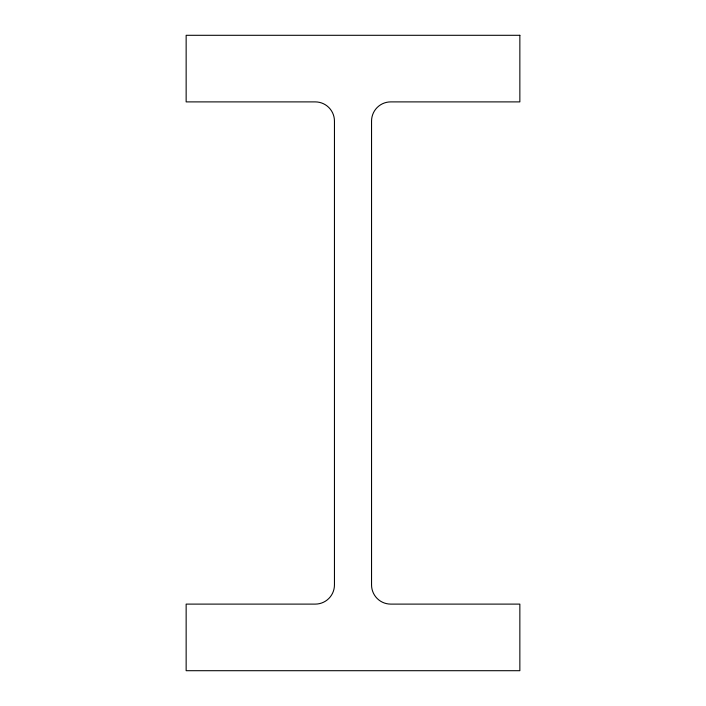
<?xml version="1.0" encoding="UTF-8"?>
<svg xmlns="http://www.w3.org/2000/svg" width="706" height="706" viewBox="0 0 706 706"><rect width="100%" height="100%" fill="white"/><g stroke="black" fill="none" stroke-linecap="round" stroke-linejoin="round"><path stroke-width="1.06" d="M519.854 35.3L186.146 35.3L186.146 101.893L315.255 101.893A19.186 19.186 0 0 1 334.45 121.079L334.45 584.921A19.186 19.186 0 0 1 315.255 604.107L186.146 604.107L186.146 670.7L519.854 670.7L519.854 604.107L390.745 604.107A19.186 19.186 0 0 1 371.55 584.921L371.55 121.079A19.186 19.186 0 0 1 390.745 101.893L519.854 101.893L519.854 35.3"/></g></svg>
